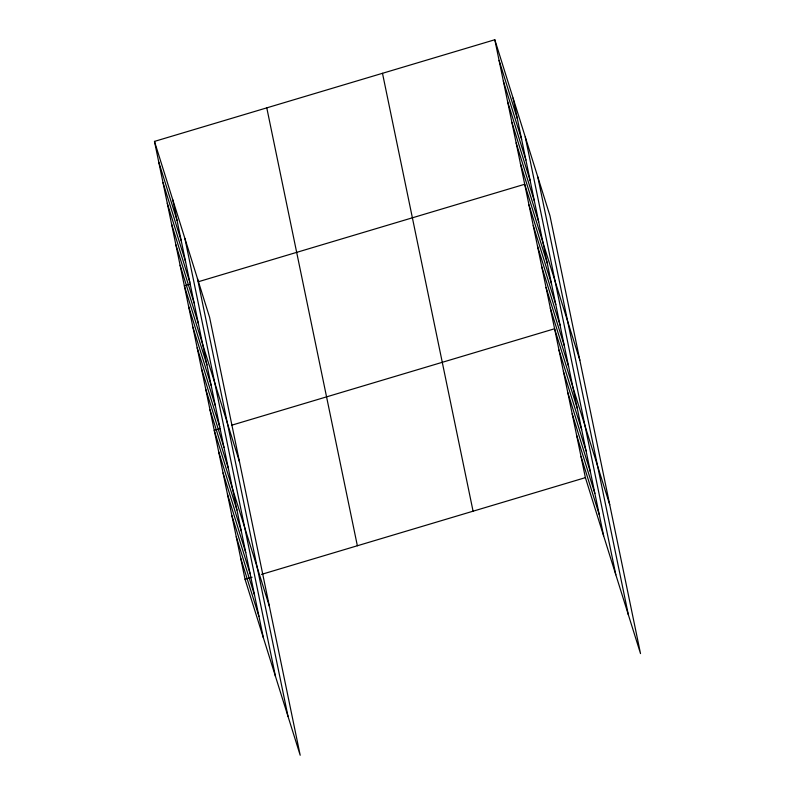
<?xml version="1.0" encoding="UTF-8"?>
<svg xmlns="http://www.w3.org/2000/svg" width="795" height="795" viewBox="0 0 795 795"><rect width="100%" height="100%" fill="white"/><g stroke="black" fill="none" stroke-linecap="round" stroke-linejoin="round"><path stroke-width="1.19" d="M154.478 141.401L209.612 317.354L300.192 755.25L245.049 579.297L154.478 141.401L494.808 39.75L549.951 215.703L640.522 653.599L585.388 477.646L494.808 39.75M190.214 284.163L184.37 285.912L239.504 461.855M198.402 281.718L524.7 184.261L579.833 360.205M220.106 428.664L214.252 430.413L269.396 606.366M231.802 425.176L554.592 328.762L609.725 504.716M245.049 579.297L252.075 577.21M261.436 574.407L585.388 477.646M499.081 60.39L517.356 118.713M503.344 81.04L521.629 139.364M507.617 101.68L525.893 160.004M511.891 122.321L530.166 180.654M516.154 142.971L534.439 201.294M520.427 163.611L538.702 221.934M528.973 204.901L547.248 263.224M533.236 225.542L551.511 283.865M537.509 246.192L555.784 304.515M541.783 266.832L560.058 325.155M546.046 287.472L564.331 345.795M550.319 308.122L568.594 366.445M558.984 350.029L577.269 408.362M563.387 371.305L581.662 429.628M567.789 392.571L586.064 450.894M572.191 413.837L590.466 472.16M576.584 435.113L594.869 493.437M580.986 456.38L599.261 514.703M158.742 162.041L177.027 220.374M163.015 182.691L181.29 241.014M167.288 203.331L185.563 261.654M171.551 223.981L189.836 282.305M175.824 244.621L194.099 302.945M180.097 265.262L198.372 323.585M188.634 306.552L206.919 364.875M192.907 327.192L211.182 385.515M197.18 347.842L215.455 406.166M201.443 368.483L219.728 426.806M205.716 389.133L223.991 447.456M209.989 409.773L228.264 468.096M218.655 451.689L236.93 510.012M223.057 472.955L241.332 531.279M227.459 494.222L245.734 552.545M231.852 515.498L250.137 573.821M236.254 536.764L254.529 595.087M240.656 558.03L258.932 616.354M537.778 176.878L628.358 614.783M525.247 136.889L615.827 574.785M513.083 98.073L603.663 535.969M382.494 73.299L473.075 511.195M266.782 107.862L357.362 545.758M197.448 278.538L288.029 716.434M184.917 238.54L275.497 676.446M172.754 199.724L263.334 637.63"/></g></svg>
